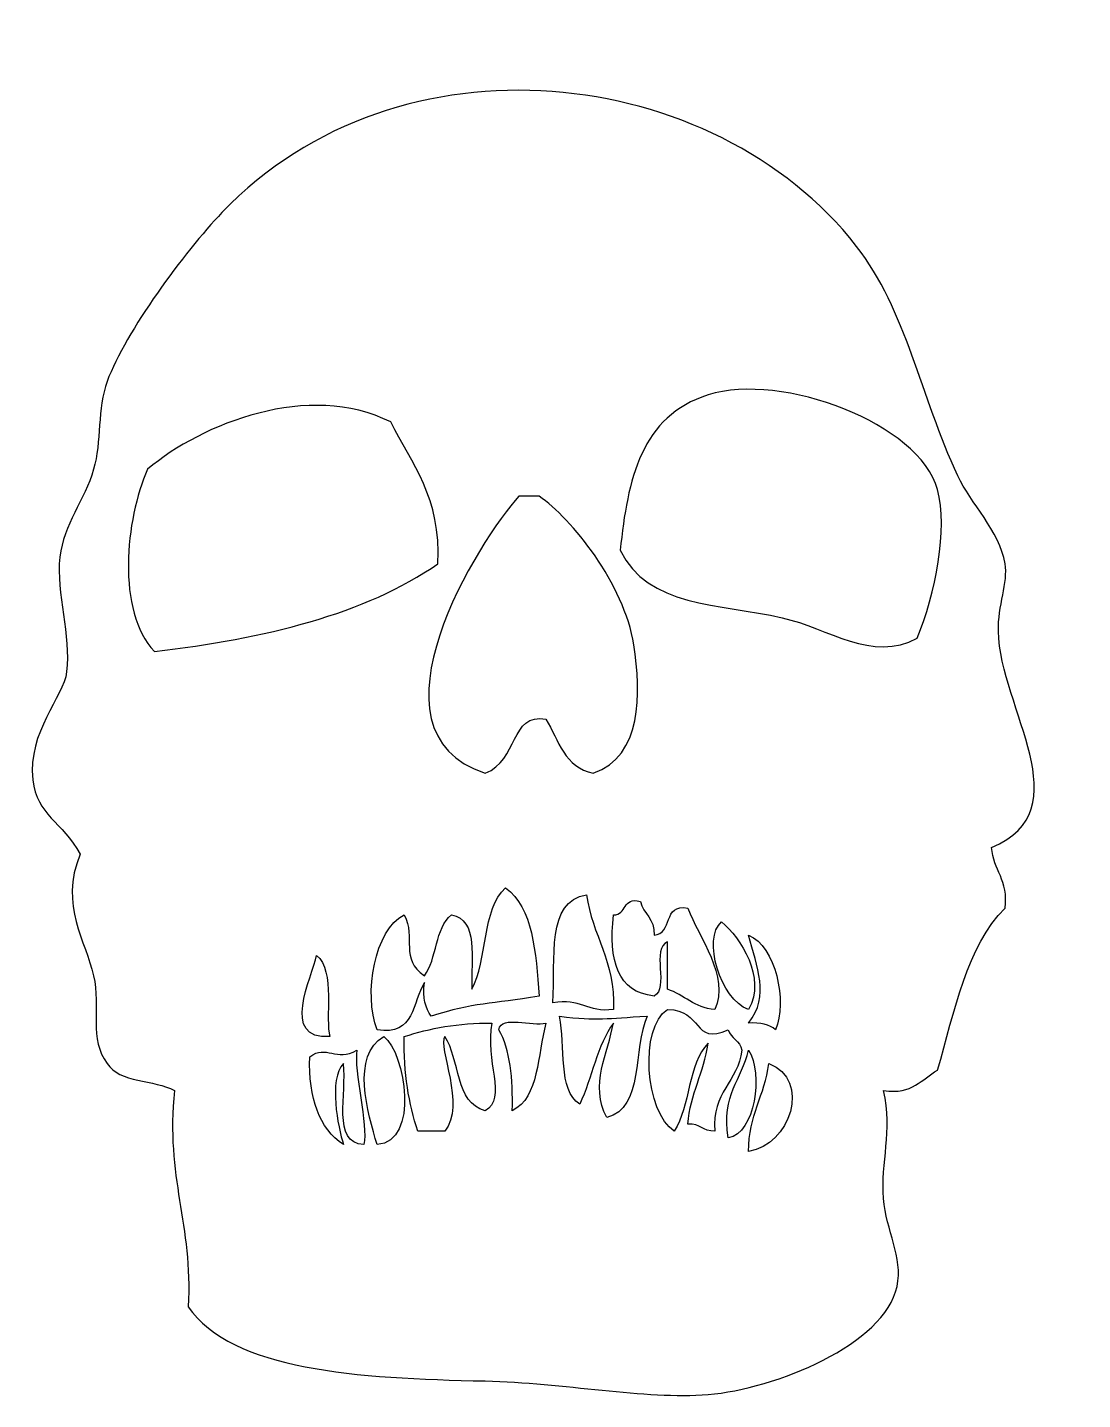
# Model space of a CAD drawing. Header units: centimetres. Extents: x -8 to 8.7, y -10.4 to 11.3.
import ezdxf

# ---------------------------------------------------------------- set-up
doc = ezdxf.new("R2010")
doc.units = ezdxf.units.CM
doc.header["$MEASUREMENT"] = 0
doc.layers.add('Camada 1', color=7, linetype='Continuous')

msp = doc.modelspace()

# ---------------------------------------------------------------- linework, layer by layer
at = {"layer": 'Camada 1'}
msp.add_open_spline([(5.54351, -5.50112), (5.68821, -6.15403), (5.49837, -6.62843), (5.54351, -7.21088), (5.54351, -7.21088), (5.58267, -7.71539), (5.85495, -8.13962), (5.75716, -8.59992), (5.75716, -8.59992), (5.56235, -9.51826), (3.82491, -10.22491), (2.76528, -10.3095), (2.76528, -10.3095), (1.76066, -10.38996), (0.47423, -10.12149), (-0.76085, -10.09585), (-0.76085, -10.09585), (-2.7938, -10.05375), (-4.76164, -9.93112), (-5.46242, -8.92041), (-5.46242, -8.92041), (-5.38572, -7.63274), (-5.82971, -6.86579), (-5.6761, -5.50112), (-5.6761, -5.50112), (-5.99992, -5.32626), (-6.55243, -5.3801), (-6.74465, -5.07374), (-6.74465, -5.07374), (-7.03511, -4.69536), (-6.84786, -4.18342), (-6.95835, -3.68462), (-6.95835, -3.68462), (-7.07908, -3.13966), (-7.50667, -2.58694), (-7.17203, -1.76123), (-7.17203, -1.76123), (-7.45642, -1.24559), (-7.85716, -1.14439), (-7.92, -0.58591), (-7.92, -0.58591), (-8.00607, 0.17953), (-7.43515, 0.71518), (-7.3857, 1.12377), (-7.3857, 1.12377), (-7.31601, 1.69913), (-7.55768, 2.36104), (-7.49254, 2.94027), (-7.49254, 2.94027), (-7.43388, 3.46166), (-7.10307, 3.83118), (-6.95824, 4.32931), (-6.95824, 4.32931), (-6.83349, 4.75862), (-6.90167, 5.29247), (-6.74456, 5.71845), (-6.74456, 5.71845), (-6.4532, 6.50868), (-5.52197, 7.76818), (-4.92806, 8.38976), (-4.92806, 8.38976), (-2.12893, 11.31894), (2.85916, 10.74561), (5.11616, 7.85551), (5.11616, 7.85551), (5.902, 6.84935), (6.12896, 5.48696), (6.71901, 4.22249), (6.71901, 4.22249), (6.91951, 3.79254), (7.37454, 3.35765), (7.46704, 2.83335), (7.46704, 2.83335), (7.51829, 2.54183), (7.35099, 2.16435), (7.36012, 1.76486), (7.36012, 1.76486), (7.38825, 0.53907), (8.6928, -1.05891), (7.25323, -1.65443), (7.25323, -1.65443), (7.28024, -2.01929), (7.5234, -2.1678), (7.46704, -2.61614), (7.46704, -2.61614), (6.85704, -3.21727), (6.67041, -4.2415), (6.39841, -5.18061), (6.39841, -5.18061), (6.14242, -5.31652), (6.00492, -5.57079), (5.54351, -5.50112)], degree=3, knots=[0, 0, 0, 0, 0.04166667, 0.04166667, 0.04166667, 0.04166667, 0.08333333, 0.08333333, 0.08333333, 0.08333333, 0.125, 0.125, 0.125, 0.125, 0.16666667, 0.16666667, 0.16666667, 0.16666667, 0.20833333, 0.20833333, 0.20833333, 0.20833333, 0.25, 0.25, 0.25, 0.25, 0.29166667, 0.29166667, 0.29166667, 0.29166667, 0.33333333, 0.33333333, 0.33333333, 0.33333333, 0.375, 0.375, 0.375, 0.375, 0.41666667, 0.41666667, 0.41666667, 0.41666667, 0.45833333, 0.45833333, 0.45833333, 0.45833333, 0.5, 0.5, 0.5, 0.5, 0.54166667, 0.54166667, 0.54166667, 0.54166667, 0.58333333, 0.58333333, 0.58333333, 0.58333333, 0.625, 0.625, 0.625, 0.625, 0.66666667, 0.66666667, 0.66666667, 0.66666667, 0.70833333, 0.70833333, 0.70833333, 0.70833333, 0.75, 0.75, 0.75, 0.75, 0.79166667, 0.79166667, 0.79166667, 0.79166667, 0.83333333, 0.83333333, 0.83333333, 0.83333333, 0.875, 0.875, 0.875, 0.875, 0.91666667, 0.91666667, 0.91666667, 0.91666667, 1, 1, 1, 1], dxfattribs=at)
at = {"layer": 'Camada 1', "color": 7}
for points, knots in [([(6.0776, 1.65808), (5.36434, 1.26552), (4.66544, 1.81463), (3.94053, 1.97862), (3.94053, 1.97862), (2.94363, 2.20423), (1.80206, 2.14777), (1.37611, 3.04711), (1.37611, 3.04711), (1.49187, 4.17471), (1.70956, 5.17103), (2.76515, 5.50477), (2.76515, 5.50477), (3.93707, 5.87521), (6.11499, 5.04704), (6.39817, 4.00879), (6.39817, 4.00879), (6.56795, 3.38729), (6.3616, 2.35549), (6.0776, 1.65808)], [0, 0, 0, 0, 0.16666667, 0.16666667, 0.16666667, 0.16666667, 0.33333333, 0.33333333, 0.33333333, 0.33333333, 0.5, 0.5, 0.5, 0.5, 0.66666667, 0.66666667, 0.66666667, 0.66666667, 1, 1, 1, 1]), ([(-2.25686, 5.07731), (-1.92147, 4.41548), (-1.45594, 3.88356), (-1.50888, 2.83343), (-1.50888, 2.83343), (-2.66585, 2.03161), (-4.24605, 1.65259), (-5.99672, 1.44429), (-5.99672, 1.44429), (-6.59963, 2.079), (-6.45762, 3.53791), (-6.10356, 4.32931), (-6.10356, 4.32931), (-5.24395, 5.05567), (-3.55181, 5.72557), (-2.25686, 5.07731)], [0, 0, 0, 0, 0.2, 0.2, 0.2, 0.2, 0.4, 0.4, 0.4, 0.4, 0.6, 0.6, 0.6, 0.6, 1, 1, 1, 1]), ([(0.94878, -0.47907), (0.50124, -0.39239), (0.3989, 0.03954), (0.20088, 0.3758), (0.20088, 0.3758), (-0.37369, 0.47745), (-0.22928, -0.28209), (-0.76088, -0.47907), (-0.76088, -0.47907), (-2.77624, 0.1744), (-0.84232, 3.23245), (-0.22658, 3.90195), (-0.22658, 3.90195), (-0.11974, 3.90195), (-0.01282, 3.90195), (0.09394, 3.90195), (0.09394, 3.90195), (0.60062, 3.55537), (1.44212, 2.51389), (1.58989, 1.55113), (1.58989, 1.55113), (1.70943, 0.77294), (1.72772, -0.20668), (0.94878, -0.47907)], [0, 0, 0, 0, 0.14285714, 0.14285714, 0.14285714, 0.14285714, 0.28571429, 0.28571429, 0.28571429, 0.28571429, 0.42857143, 0.42857143, 0.42857143, 0.42857143, 0.57142857, 0.57142857, 0.57142857, 0.57142857, 0.71428571, 0.71428571, 0.71428571, 0.71428571, 1, 1, 1, 1]), ([(-0.97458, -3.89836), (-0.98506, -3.41026), (-0.86756, -2.79404), (-1.29507, -2.723), (-1.29507, -2.723), (-1.5568, -2.9244), (-1.52309, -3.42113), (-1.72248, -3.68463), (-1.72248, -3.68463), (-2.12047, -3.42126), (-1.85334, -3.08201), (-2.043, -2.723), (-2.043, -2.723), (-2.51213, -2.9534), (-2.69155, -3.96662), (-2.47038, -4.5395), (-2.47038, -4.5395), (-1.87038, -4.64094), (-1.91552, -4.09698), (-1.7224, -3.79152), (-1.7224, -3.79152), (-1.7564, -4.03922), (-1.70531, -4.20181), (-1.61556, -4.32579), (-1.61556, -4.32579), (-0.94188, -4.10375), (-0.66729, -4.13934), (0.09415, -4.00525), (0.09415, -4.00525), (0.03668, -3.31474), (-0.00155, -2.605), (-0.44018, -2.29557), (-0.44018, -2.29557), (-0.81879, -2.62944), (-0.71598, -3.44449), (-0.97458, -3.89836)], [0, 0, 0, 0, 0.1, 0.1, 0.1, 0.1, 0.2, 0.2, 0.2, 0.2, 0.3, 0.3, 0.3, 0.3, 0.4, 0.4, 0.4, 0.4, 0.5, 0.5, 0.5, 0.5, 0.6, 0.6, 0.6, 0.6, 0.7, 0.7, 0.7, 0.7, 0.8, 0.8, 0.8, 0.8, 1, 1, 1, 1]), ([(0.30767, -4.11209), (0.74773, -4.02819), (0.85602, -4.27611), (1.26938, -4.21885), (1.26938, -4.21885), (1.30081, -3.43939), (0.93122, -3.06106), (0.84192, -2.40235), (0.84192, -2.40235), (0.20226, -2.51078), (0.35239, -3.40893), (0.30767, -4.11209)], [0, 0, 0, 0, 0.25, 0.25, 0.25, 0.25, 0.5, 0.5, 0.5, 0.5, 1, 1, 1, 1]), ([(1.69671, -2.50932), (1.40519, -2.43145), (1.48179, -2.72167), (1.26938, -2.723), (1.26938, -2.723), (1.19032, -3.4432), (1.32933, -3.94538), (1.91049, -4.0052), (1.91049, -4.0052), (2.1556, -3.89415), (1.85982, -3.24219), (2.12417, -3.15038), (2.12417, -3.15038), (2.12417, -3.39978), (2.12417, -3.64891), (2.12417, -3.89836), (2.12417, -3.89836), (2.39169, -3.98707), (2.54388, -4.19117), (2.8722, -4.21885), (2.8722, -4.21885), (3.11091, -3.69368), (2.61947, -3.07389), (2.44474, -2.61608), (2.44474, -2.61608), (2.04371, -2.53565), (2.2118, -3.02431), (1.91049, -3.04349), (1.91049, -3.04349), (1.92697, -2.77761), (1.74266, -2.71265), (1.69671, -2.50932)], [0, 0, 0, 0, 0.11111111, 0.11111111, 0.11111111, 0.11111111, 0.22222222, 0.22222222, 0.22222222, 0.22222222, 0.33333333, 0.33333333, 0.33333333, 0.33333333, 0.44444444, 0.44444444, 0.44444444, 0.44444444, 0.55555556, 0.55555556, 0.55555556, 0.55555556, 0.66666667, 0.66666667, 0.66666667, 0.66666667, 0.77777778, 0.77777778, 0.77777778, 0.77777778, 1, 1, 1, 1]), ([(3.40644, -4.21885), (3.6924, -3.71037), (3.28264, -3.09292), (2.97911, -2.82981), (2.97911, -2.82981), (2.67225, -3.09474), (2.95446, -4.06306), (3.40644, -4.21885)], [0, 0, 0, 0, 0.33333333, 0.33333333, 0.33333333, 0.33333333, 1, 1, 1, 1]), ([(3.40644, -4.43266), (3.59255, -4.42462), (3.73878, -4.45639), (3.8339, -4.5395), (3.8339, -4.5395), (4.02083, -4.09823), (3.83943, -3.21), (3.40644, -3.04349), (3.40644, -3.04349), (3.53535, -3.55376), (3.75249, -3.99543), (3.40644, -4.43266)], [0, 0, 0, 0, 0.25, 0.25, 0.25, 0.25, 0.5, 0.5, 0.5, 0.5, 1, 1, 1, 1]), ([(-3.21851, -4.64633), (-3.30326, -4.38863), (-3.12691, -3.59911), (-3.43224, -3.36411), (-3.43224, -3.36411), (-3.49841, -3.70365), (-4.0152, -4.70587), (-3.21851, -4.64633)], [0, 0, 0, 0, 0.33333333, 0.33333333, 0.33333333, 0.33333333, 1, 1, 1, 1]), ([(-0.33344, -5.82169), (0.09648, -5.61053), (0.06063, -4.93354), (0.20091, -4.43257), (0.20091, -4.43257), (-0.02068, -4.49607), (-0.50106, -4.30049), (-0.54709, -4.53941), (-0.54709, -4.53941), (-0.36371, -4.85472), (-0.3205, -5.31025), (-0.33344, -5.82169)], [0, 0, 0, 0, 0.25, 0.25, 0.25, 0.25, 0.5, 0.5, 0.5, 0.5, 1, 1, 1, 1]), ([(0.41456, -4.32582), (0.51177, -4.7985), (0.38643, -5.49366), (0.73513, -5.71486), (0.73513, -5.71486), (0.92941, -5.30367), (1.01083, -4.77953), (1.26935, -4.43266), (1.26935, -4.43266), (1.18016, -4.90306), (0.89295, -5.41471), (1.16243, -5.92861), (1.16243, -5.92861), (1.76023, -5.77835), (1.56817, -4.83839), (1.80357, -4.3259), (1.80357, -4.3259), (1.14431, -4.35442), (1.03964, -4.4022), (0.41456, -4.32582)], [0, 0, 0, 0, 0.16666667, 0.16666667, 0.16666667, 0.16666667, 0.33333333, 0.33333333, 0.33333333, 0.33333333, 0.5, 0.5, 0.5, 0.5, 0.66666667, 0.66666667, 0.66666667, 0.66666667, 1, 1, 1, 1]), ([(3.29953, -4.85999), (3.27405, -4.70751), (3.12369, -4.67981), (3.08588, -4.5395), (3.08588, -4.5395), (2.51412, -4.79244), (2.68916, -4.21798), (2.12417, -4.21901), (2.12417, -4.21901), (1.67372, -4.49727), (1.76897, -5.85411), (2.23106, -6.14227), (2.23106, -6.14227), (2.48337, -5.75352), (2.44752, -5.0765), (2.76528, -4.75323), (2.76528, -4.75323), (2.69908, -5.22133), (2.48805, -5.54447), (2.44474, -6.03537), (2.44474, -6.03537), (2.64678, -6.0114), (2.68054, -6.15583), (2.8722, -6.14226), (2.8722, -6.14226), (2.81735, -5.51761), (3.24486, -5.3751), (3.29953, -4.85999)], [0, 0, 0, 0, 0.125, 0.125, 0.125, 0.125, 0.25, 0.25, 0.25, 0.25, 0.375, 0.375, 0.375, 0.375, 0.5, 0.5, 0.5, 0.5, 0.625, 0.625, 0.625, 0.625, 0.75, 0.75, 0.75, 0.75, 1, 1, 1, 1]), ([(-0.76085, -5.82169), (-0.40586, -5.62667), (-0.77789, -5.02048), (-0.65401, -4.43257), (-0.65401, -4.43257), (-1.18998, -4.43098), (-1.64014, -4.51504), (-2.0431, -4.64625), (-2.0431, -4.64625), (-2.058, -5.23095), (-1.96756, -5.71051), (-1.82937, -6.14226), (-1.82937, -6.14226), (-1.68689, -6.14226), (-1.54452, -6.14226), (-1.40196, -6.14226), (-1.40196, -6.14226), (-1.05972, -5.7474), (-1.51869, -4.80302), (-1.40196, -4.64625), (-1.40196, -4.64625), (-1.15632, -5.00609), (-1.24149, -5.69686), (-0.76085, -5.82169)], [0, 0, 0, 0, 0.14285714, 0.14285714, 0.14285714, 0.14285714, 0.28571429, 0.28571429, 0.28571429, 0.28571429, 0.42857143, 0.42857143, 0.42857143, 0.42857143, 0.57142857, 0.57142857, 0.57142857, 0.57142857, 0.71428571, 0.71428571, 0.71428571, 0.71428571, 1, 1, 1, 1]), ([(-2.7911, -4.85999), (-3.11934, -5.0556), (-3.27153, -4.76381), (-3.53908, -4.96688), (-3.53908, -4.96688), (-3.55763, -5.62659), (-3.38843, -6.09845), (-3.00478, -6.356), (-3.00478, -6.356), (-3.09037, -6.08009), (-3.24468, -5.32084), (-3.00478, -5.0738), (-3.00478, -5.0738), (-2.94512, -5.54836), (-3.19089, -6.32851), (-2.68421, -6.356), (-2.68421, -6.356), (-2.60394, -6.05834), (-2.84828, -5.18577), (-2.7911, -4.85999)], [0, 0, 0, 0, 0.16666667, 0.16666667, 0.16666667, 0.16666667, 0.33333333, 0.33333333, 0.33333333, 0.33333333, 0.5, 0.5, 0.5, 0.5, 0.66666667, 0.66666667, 0.66666667, 0.66666667, 1, 1, 1, 1]), ([(-2.3637, -4.64633), (-2.88776, -4.94438), (-2.62402, -5.8577), (-2.47054, -6.35599), (-2.47054, -6.35599), (-1.79907, -6.30284), (-2.02103, -4.91843), (-2.3637, -4.64633)], [0, 0, 0, 0, 0.33333333, 0.33333333, 0.33333333, 0.33333333, 1, 1, 1, 1]), ([(3.40644, -4.85999), (3.3041, -5.32756), (2.96914, -5.56249), (3.08587, -6.24916), (3.08587, -6.24916), (3.51291, -6.17438), (3.64309, -5.24368), (3.40644, -4.85999)], [0, 0, 0, 0, 0.33333333, 0.33333333, 0.33333333, 0.33333333, 1, 1, 1, 1]), ([(3.72701, -5.0738), (3.66539, -5.58214), (3.40573, -5.89237), (3.40644, -6.46284), (3.40644, -6.46284), (4.06404, -6.37594), (4.40593, -5.32512), (3.72701, -5.0738)], [0, 0, 0, 0, 0.33333333, 0.33333333, 0.33333333, 0.33333333, 1, 1, 1, 1])]:
    msp.add_open_spline(points, degree=3, knots=knots, dxfattribs=at)

doc.saveas('drawing.dxf')
